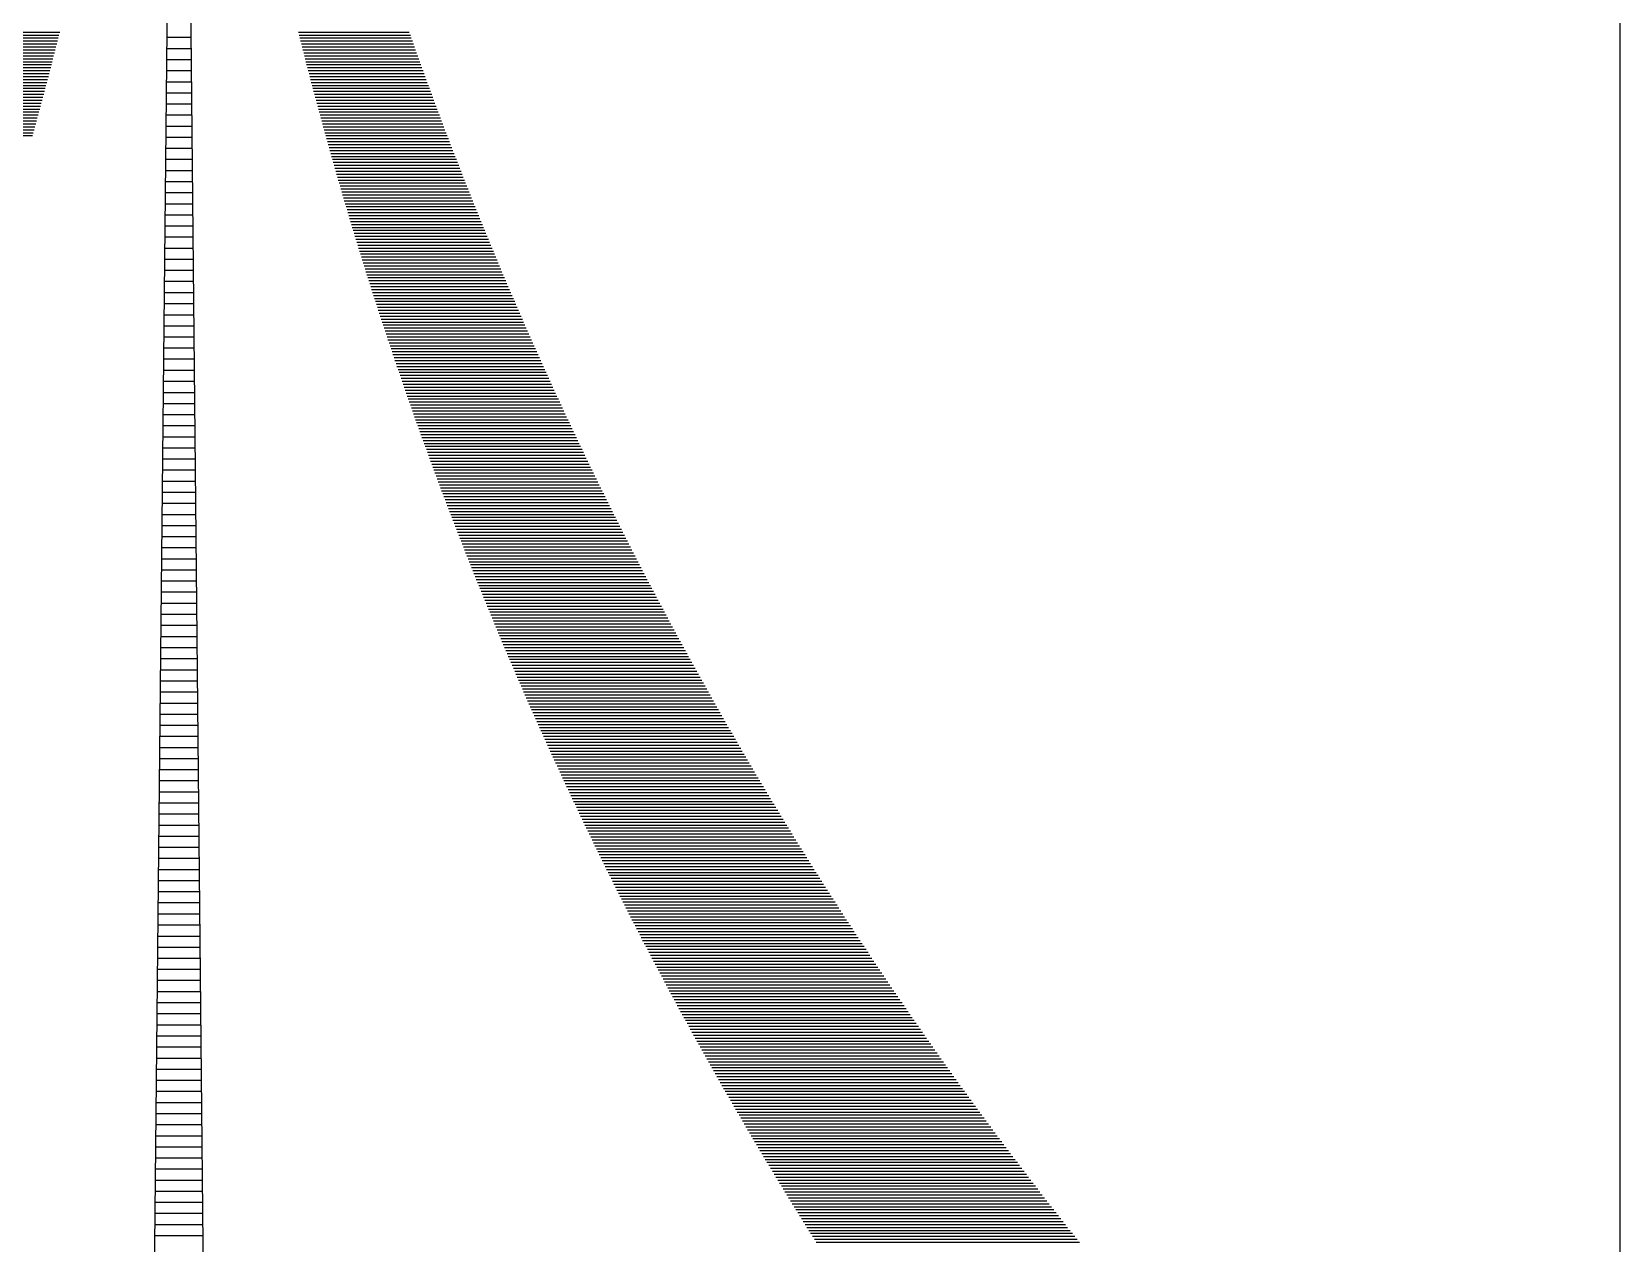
# Model space of a CAD drawing. Header units: millimetres. Extents: x 219878 to 220078, y 635585 to 635737.
# Drawn here: x 220055.972 to 220057.314, y 635690.398 to 635691.421 of the extents above; entities that cross this region are included whole.
import ezdxf

# ---------------------------------------------------------------- set-up
doc = ezdxf.new("R2010")
doc.units = ezdxf.units.MM
doc.layers.add('1202', color=7, linetype='Continuous')

# ---------------------------------------------------------------- blocks, each defined once
blk = doc.blocks.new('*X7')
at = {"color": 0}
for p, q in [((-19.48, -135.05), (-18.544, -135.05)), ((-19.474, -135.075), (-18.535, -135.075)), ((-19.468, -135.1), (-18.527, -135.1)), ((-19.462, -135.125), (-18.518, -135.125)), ((-19.455, -135.15), (-18.509, -135.15)), ((-19.449, -135.175), (-18.5, -135.175)), ((-19.443, -135.2), (-18.491, -135.2)), ((-19.436, -135.225), (-18.482, -135.225)), ((-19.43, -135.25), (-18.473, -135.25)), ((-19.424, -135.275), (-18.464, -135.275)), ((-19.417, -135.3), (-18.455, -135.3)), ((-19.411, -135.325), (-18.446, -135.325)), ((-19.404, -135.35), (-18.437, -135.35)), ((-19.398, -135.375), (-18.428, -135.375)), ((-19.391, -135.4), (-18.419, -135.4)), ((-19.385, -135.425), (-18.41, -135.425)), ((-19.378, -135.45), (-18.401, -135.45)), ((-19.372, -135.475), (-18.392, -135.475)), ((-19.365, -135.5), (-18.383, -135.5)), ((-19.358, -135.525), (-18.373, -135.525)), ((-19.352, -135.55), (-18.364, -135.55)), ((-19.345, -135.575), (-18.355, -135.575)), ((-19.338, -135.6), (-18.346, -135.6)), ((-19.332, -135.625), (-18.336, -135.625)), ((-19.325, -135.65), (-18.327, -135.65)), ((-19.318, -135.675), (-18.318, -135.675)), ((-19.312, -135.7), (-18.308, -135.7)), ((-19.305, -135.725), (-18.299, -135.725)), ((-19.298, -135.75), (-18.29, -135.75)), ((-19.291, -135.775), (-18.28, -135.775)), ((-19.284, -135.8), (-18.271, -135.8)), ((-19.278, -135.825), (-18.261, -135.825)), ((-19.271, -135.85), (-18.252, -135.85)), ((-19.264, -135.875), (-18.243, -135.875)), ((-19.257, -135.9), (-18.233, -135.9)), ((-19.25, -135.925), (-18.223, -135.925)), ((-19.243, -135.95), (-18.214, -135.95)), ((-19.236, -135.975), (-18.204, -135.975)), ((-19.229, -136), (-18.195, -136)), ((-19.222, -136.025), (-18.185, -136.025)), ((-19.215, -136.05), (-18.176, -136.05)), ((-19.208, -136.075), (-18.166, -136.075)), ((-19.201, -136.1), (-18.156, -136.1)), ((-19.194, -136.125), (-18.146, -136.125)), ((-19.187, -136.15), (-18.137, -136.15)), ((-19.18, -136.175), (-18.127, -136.175)), ((-19.173, -136.2), (-18.117, -136.2)), ((-19.165, -136.225), (-18.107, -136.225)), ((-19.158, -136.25), (-18.098, -136.25)), ((-19.151, -136.275), (-18.088, -136.275)), ((-19.144, -136.3), (-18.078, -136.3)), ((-19.137, -136.325), (-18.068, -136.325)), ((-19.129, -136.35), (-18.058, -136.35)), ((-19.122, -136.375), (-18.048, -136.375)), ((-19.115, -136.4), (-18.038, -136.4)), ((-19.107, -136.425), (-18.028, -136.425)), ((-19.1, -136.45), (-18.018, -136.45)), ((-19.093, -136.475), (-18.008, -136.475)), ((-19.085, -136.5), (-17.998, -136.5)), ((-19.078, -136.525), (-17.988, -136.525)), ((-19.07, -136.55), (-17.978, -136.55)), ((-19.063, -136.575), (-17.968, -136.575)), ((-19.056, -136.6), (-17.958, -136.6)), ((-19.048, -136.625), (-17.948, -136.625)), ((-19.041, -136.65), (-17.937, -136.65)), ((-19.033, -136.675), (-17.927, -136.675)), ((-19.026, -136.7), (-17.917, -136.7)), ((-19.018, -136.725), (-17.907, -136.725)), ((-19.01, -136.75), (-17.897, -136.75)), ((-19.003, -136.775), (-17.886, -136.775)), ((-18.995, -136.8), (-17.876, -136.8)), ((-18.987, -136.825), (-17.866, -136.825)), ((-18.98, -136.85), (-17.855, -136.85)), ((-18.972, -136.875), (-17.845, -136.875)), ((-18.964, -136.9), (-17.834, -136.9)), ((-18.957, -136.925), (-17.824, -136.925)), ((-18.949, -136.95), (-17.814, -136.95)), ((-18.941, -136.975), (-17.803, -136.975)), ((-18.933, -137), (-17.793, -137)), ((-18.926, -137.025), (-17.782, -137.025)), ((-18.918, -137.05), (-17.772, -137.05)), ((-18.91, -137.075), (-17.761, -137.075)), ((-18.902, -137.1), (-17.75, -137.1)), ((-18.894, -137.125), (-17.74, -137.125)), ((-18.886, -137.15), (-17.729, -137.15)), ((-18.878, -137.175), (-17.719, -137.175)), ((-18.87, -137.2), (-17.708, -137.2)), ((-18.862, -137.225), (-17.697, -137.225)), ((-18.854, -137.25), (-17.686, -137.25)), ((-18.846, -137.275), (-17.676, -137.275)), ((-18.838, -137.3), (-17.665, -137.3)), ((-18.83, -137.325), (-17.654, -137.325)), ((-18.822, -137.35), (-17.643, -137.35)), ((-18.814, -137.375), (-17.633, -137.375)), ((-18.806, -137.4), (-17.622, -137.4)), ((-18.798, -137.425), (-17.611, -137.425)), ((-18.79, -137.45), (-17.6, -137.45)), ((-18.781, -137.475), (-17.589, -137.475)), ((-18.773, -137.5), (-17.578, -137.5)), ((-18.765, -137.525), (-17.567, -137.525)), ((-18.757, -137.55), (-17.556, -137.55)), ((-18.748, -137.575), (-17.545, -137.575)), ((-18.74, -137.6), (-17.534, -137.6)), ((-18.732, -137.625), (-17.523, -137.625)), ((-18.724, -137.65), (-17.512, -137.65)), ((-18.715, -137.675), (-17.501, -137.675)), ((-18.707, -137.7), (-17.49, -137.7)), ((-18.698, -137.725), (-17.478, -137.725)), ((-18.69, -137.75), (-17.467, -137.75)), ((-18.682, -137.775), (-17.456, -137.775)), ((-18.673, -137.8), (-17.445, -137.8)), ((-18.665, -137.825), (-17.434, -137.825)), ((-18.656, -137.85), (-17.422, -137.85)), ((-18.648, -137.875), (-17.411, -137.875)), ((-18.639, -137.9), (-17.4, -137.9)), ((-18.631, -137.925), (-17.388, -137.925)), ((-18.622, -137.95), (-17.377, -137.95)), ((-18.613, -137.975), (-17.366, -137.975)), ((-18.605, -138), (-17.354, -138)), ((-18.596, -138.025), (-17.343, -138.025)), ((-18.587, -138.05), (-17.331, -138.05)), ((-18.579, -138.075), (-17.32, -138.075)), ((-18.57, -138.1), (-17.308, -138.1)), ((-18.561, -138.125), (-17.297, -138.125)), ((-18.553, -138.15), (-17.285, -138.15)), ((-18.544, -138.175), (-17.273, -138.175)), ((-18.535, -138.2), (-17.262, -138.2)), ((-18.526, -138.225), (-17.25, -138.225)), ((-18.517, -138.25), (-17.239, -138.25)), ((-18.508, -138.275), (-17.227, -138.275)), ((-18.5, -138.3), (-17.215, -138.3)), ((-18.491, -138.325), (-17.203, -138.325)), ((-18.482, -138.35), (-17.192, -138.35)), ((-18.473, -138.375), (-17.18, -138.375)), ((-18.464, -138.4), (-17.168, -138.4)), ((-18.455, -138.425), (-17.156, -138.425)), ((-18.446, -138.45), (-17.144, -138.45)), ((-18.437, -138.475), (-17.133, -138.475)), ((-18.428, -138.5), (-17.121, -138.5)), ((-18.419, -138.525), (-17.109, -138.525)), ((-18.41, -138.55), (-17.097, -138.55)), ((-18.4, -138.575), (-17.085, -138.575)), ((-18.391, -138.6), (-17.073, -138.6)), ((-18.382, -138.625), (-17.061, -138.625)), ((-18.373, -138.65), (-17.049, -138.65)), ((-18.364, -138.675), (-17.037, -138.675)), ((-18.355, -138.7), (-17.025, -138.7)), ((-18.345, -138.725), (-17.013, -138.725)), ((-18.336, -138.75), (-17, -138.75)), ((-18.327, -138.775), (-16.988, -138.775)), ((-18.317, -138.8), (-16.976, -138.8)), ((-18.308, -138.825), (-16.964, -138.825)), ((-18.299, -138.85), (-16.952, -138.85)), ((-18.289, -138.875), (-16.939, -138.875)), ((-18.28, -138.9), (-16.927, -138.9)), ((-18.271, -138.925), (-16.915, -138.925)), ((-18.261, -138.95), (-16.902, -138.95)), ((-18.252, -138.975), (-16.89, -138.975)), ((-18.242, -139), (-16.878, -139)), ((-18.233, -139.025), (-16.865, -139.025)), ((-18.223, -139.05), (-16.853, -139.05)), ((-18.214, -139.075), (-16.84, -139.075)), ((-18.204, -139.1), (-16.828, -139.1)), ((-18.194, -139.125), (-16.815, -139.125)), ((-18.185, -139.15), (-16.803, -139.15)), ((-18.175, -139.175), (-16.79, -139.175)), ((-18.166, -139.2), (-16.778, -139.2)), ((-18.156, -139.225), (-16.765, -139.225)), ((-18.146, -139.25), (-16.752, -139.25)), ((-18.136, -139.275), (-16.74, -139.275)), ((-18.127, -139.3), (-16.727, -139.3)), ((-18.117, -139.325), (-16.714, -139.325)), ((-18.107, -139.35), (-16.702, -139.35)), ((-18.097, -139.375), (-16.689, -139.375)), ((-18.087, -139.4), (-16.676, -139.4)), ((-18.078, -139.425), (-16.663, -139.425)), ((-18.068, -139.45), (-16.65, -139.45)), ((-18.058, -139.475), (-16.637, -139.475)), ((-18.048, -139.5), (-16.625, -139.5)), ((-18.038, -139.525), (-16.612, -139.525)), ((-18.028, -139.55), (-16.599, -139.55)), ((-18.018, -139.575), (-16.586, -139.575)), ((-18.008, -139.6), (-16.573, -139.6)), ((-17.998, -139.625), (-16.56, -139.625)), ((-17.988, -139.65), (-16.547, -139.65)), ((-17.978, -139.675), (-16.534, -139.675)), ((-17.968, -139.7), (-16.521, -139.7)), ((-17.958, -139.725), (-16.507, -139.725)), ((-17.947, -139.75), (-16.494, -139.75)), ((-17.937, -139.775), (-16.481, -139.775)), ((-17.927, -139.8), (-16.468, -139.8)), ((-17.917, -139.825), (-16.455, -139.825)), ((-17.907, -139.85), (-16.441, -139.85)), ((-17.896, -139.875), (-16.428, -139.875)), ((-17.886, -139.9), (-16.415, -139.9)), ((-17.876, -139.925), (-16.401, -139.925)), ((-17.865, -139.95), (-16.388, -139.95)), ((-17.855, -139.975), (-16.375, -139.975)), ((-17.845, -140), (-16.361, -140)), ((-17.834, -140.025), (-16.348, -140.025)), ((-17.824, -140.05), (-16.334, -140.05)), ((-17.813, -140.075), (-16.321, -140.075)), ((-17.803, -140.1), (-16.307, -140.1)), ((-17.792, -140.125), (-16.294, -140.125)), ((-17.782, -140.15), (-16.28, -140.15)), ((-17.771, -140.175), (-16.267, -140.175)), ((-17.761, -140.2), (-16.253, -140.2)), ((-17.75, -140.225), (-16.24, -140.225)), ((-17.74, -140.25), (-16.226, -140.25)), ((-17.729, -140.275), (-16.212, -140.275)), ((-17.718, -140.3), (-16.198, -140.3)), ((-17.708, -140.325), (-16.185, -140.325)), ((-17.697, -140.35), (-16.171, -140.35)), ((-17.686, -140.375), (-16.157, -140.375)), ((-17.676, -140.4), (-16.143, -140.4)), ((-17.665, -140.425), (-16.129, -140.425)), ((-17.654, -140.45), (-16.116, -140.45)), ((-17.643, -140.475), (-16.102, -140.475)), ((-17.632, -140.5), (-16.088, -140.5)), ((-17.622, -140.525), (-16.074, -140.525)), ((-17.611, -140.55), (-16.06, -140.55)), ((-17.6, -140.575), (-16.046, -140.575)), ((-17.589, -140.6), (-16.032, -140.6)), ((-17.578, -140.625), (-16.018, -140.625)), ((-17.567, -140.65), (-16.004, -140.65)), ((-17.556, -140.675), (-15.989, -140.675)), ((-17.545, -140.7), (-15.975, -140.7)), ((-17.534, -140.725), (-15.961, -140.725)), ((-17.523, -140.75), (-15.947, -140.75)), ((-17.512, -140.775), (-15.933, -140.775)), ((-17.501, -140.8), (-15.918, -140.8)), ((-17.489, -140.825), (-15.904, -140.825)), ((-17.478, -140.85), (-15.89, -140.85)), ((-17.467, -140.875), (-15.875, -140.875)), ((-17.456, -140.9), (-15.861, -140.9)), ((-17.445, -140.925), (-15.847, -140.925)), ((-17.433, -140.95), (-15.832, -140.95)), ((-17.422, -140.975), (-15.818, -140.975)), ((-17.411, -141), (-15.803, -141)), ((-17.399, -141.025), (-15.789, -141.025)), ((-17.388, -141.05), (-15.774, -141.05)), ((-17.377, -141.075), (-15.76, -141.075)), ((-17.365, -141.1), (-15.745, -141.1)), ((-17.354, -141.125), (-15.731, -141.125)), ((-17.343, -141.15), (-15.716, -141.15)), ((-17.331, -141.175), (-15.701, -141.175)), ((-17.32, -141.2), (-15.687, -141.2)), ((-17.308, -141.225), (-15.672, -141.225)), ((-17.296, -141.25), (-15.657, -141.25)), ((-17.285, -141.275), (-15.642, -141.275)), ((-17.273, -141.3), (-15.627, -141.3)), ((-17.262, -141.325), (-15.613, -141.325)), ((-17.25, -141.35), (-15.598, -141.35)), ((-17.238, -141.375), (-15.583, -141.375)), ((-17.227, -141.4), (-15.568, -141.4)), ((-17.215, -141.425), (-15.553, -141.425)), ((-17.203, -141.45), (-15.538, -141.45)), ((-17.192, -141.475), (-15.523, -141.475)), ((-17.18, -141.5), (-15.508, -141.5)), ((-17.168, -141.525), (-15.493, -141.525)), ((-17.156, -141.55), (-15.478, -141.55)), ((-17.144, -141.575), (-15.463, -141.575)), ((-17.132, -141.6), (-15.448, -141.6)), ((-17.121, -141.625), (-15.432, -141.625)), ((-17.109, -141.65), (-15.417, -141.65)), ((-17.097, -141.675), (-15.402, -141.675)), ((-17.085, -141.7), (-15.387, -141.7)), ((-17.073, -141.725), (-15.371, -141.725)), ((-17.061, -141.75), (-15.356, -141.75)), ((-17.049, -141.775), (-15.341, -141.775)), ((-17.037, -141.8), (-15.325, -141.8)), ((-17.024, -141.825), (-15.31, -141.825)), ((-17.012, -141.85), (-15.295, -141.85)), ((-17, -141.875), (-15.279, -141.875)), ((-16.988, -141.9), (-15.264, -141.9)), ((-16.976, -141.925), (-15.248, -141.925)), ((-16.964, -141.95), (-15.232, -141.95)), ((-16.951, -141.975), (-15.217, -141.975)), ((-16.939, -142), (-15.201, -142)), ((-16.927, -142.025), (-15.186, -142.025)), ((-16.915, -142.05), (-15.17, -142.05)), ((-16.902, -142.075), (-15.154, -142.075)), ((-16.89, -142.1), (-15.139, -142.1)), ((-16.877, -142.125), (-15.123, -142.125)), ((-16.865, -142.15), (-15.107, -142.15)), ((-16.853, -142.175), (-15.091, -142.175)), ((-16.84, -142.2), (-15.075, -142.2)), ((-16.828, -142.225), (-15.059, -142.225)), ((-16.815, -142.25), (-15.044, -142.25)), ((-16.803, -142.275), (-15.028, -142.275)), ((-16.79, -142.3), (-15.012, -142.3)), ((-16.777, -142.325), (-14.996, -142.325)), ((-16.765, -142.35), (-14.98, -142.35)), ((-16.752, -142.375), (-14.964, -142.375)), ((-16.739, -142.4), (-14.947, -142.4)), ((-16.727, -142.425), (-14.931, -142.425)), ((-16.714, -142.45), (-14.915, -142.45)), ((-16.701, -142.475), (-14.899, -142.475)), ((-16.689, -142.5), (-14.883, -142.5)), ((-16.676, -142.525), (-14.867, -142.525)), ((-16.663, -142.55), (-14.85, -142.55)), ((-16.65, -142.575), (-14.834, -142.575)), ((-16.637, -142.6), (-14.818, -142.6)), ((-16.624, -142.625), (-14.801, -142.625)), ((-16.611, -142.65), (-14.785, -142.65)), ((-16.598, -142.675), (-14.769, -142.675)), ((-16.586, -142.7), (-14.752, -142.7)), ((-16.573, -142.725), (-14.736, -142.725)), ((-16.56, -142.75), (-14.719, -142.75)), ((-16.546, -142.775), (-14.703, -142.775)), ((-16.533, -142.8), (-14.686, -142.8)), ((-16.52, -142.825), (-14.669, -142.825)), ((-16.507, -142.85), (-14.653, -142.85)), ((-16.494, -142.875), (-14.636, -142.875)), ((-16.481, -142.9), (-14.619, -142.9)), ((-16.468, -142.925), (-14.603, -142.925)), ((-16.454, -142.95), (-14.586, -142.95)), ((-16.441, -142.975), (-14.569, -142.975)), ((-16.428, -143), (-14.552, -143)), ((-16.415, -143.025), (-14.535, -143.025)), ((-16.401, -143.05), (-14.519, -143.05)), ((-16.388, -143.075), (-14.502, -143.075)), ((-16.375, -143.1), (-14.485, -143.1)), ((-16.361, -143.125), (-14.468, -143.125)), ((-16.348, -143.15), (-14.451, -143.15)), ((-16.334, -143.175), (-14.434, -143.175)), ((-16.321, -143.2), (-14.417, -143.2)), ((-16.307, -143.225), (-14.4, -143.225)), ((-16.294, -143.25), (-14.382, -143.25)), ((-16.28, -143.275), (-14.365, -143.275)), ((-16.267, -143.3), (-14.348, -143.3)), ((-16.253, -143.325), (-14.331, -143.325)), ((-16.239, -143.35), (-14.314, -143.35)), ((-16.226, -143.375), (-14.296, -143.375)), ((-16.212, -143.4), (-14.279, -143.4)), ((-16.198, -143.425), (-14.262, -143.425)), ((-16.184, -143.45), (-14.244, -143.45)), ((-16.171, -143.475), (-14.227, -143.475)), ((-16.157, -143.5), (-14.209, -143.5)), ((-16.143, -143.525), (-14.192, -143.525)), ((-16.129, -143.55), (-14.174, -143.55)), ((-16.115, -143.575), (-14.157, -143.575)), ((-16.101, -143.6), (-14.139, -143.6)), ((-16.087, -143.625), (-14.122, -143.625)), ((-16.073, -143.65), (-14.104, -143.65)), ((-16.059, -143.675), (-14.086, -143.675)), ((-16.045, -143.7), (-14.069, -143.7)), ((-16.031, -143.725), (-14.051, -143.725)), ((-16.017, -143.75), (-14.033, -143.75)), ((-16.003, -143.775), (-14.015, -143.775)), ((-15.989, -143.8), (-13.997, -143.8)), ((-15.975, -143.825), (-13.979, -143.825)), ((-15.961, -143.85), (-13.962, -143.85)), ((-15.947, -143.875), (-13.944, -143.875)), ((-15.932, -143.9), (-13.926, -143.9)), ((-15.918, -143.925), (-13.908, -143.925)), ((-15.904, -143.95), (-13.89, -143.95)), ((-15.889, -143.975), (-13.871, -143.975)), ((-15.875, -144), (-13.853, -144)), ((-15.861, -144.025), (-13.835, -144.025)), ((-15.846, -144.05), (-13.817, -144.05)), ((-15.832, -144.075), (-13.799, -144.075)), ((-15.817, -144.1), (-13.781, -144.1)), ((-15.803, -144.125), (-13.762, -144.125)), ((-15.788, -144.15), (-13.744, -144.15)), ((-15.774, -144.175), (-13.726, -144.175)), ((-15.759, -144.2), (-13.707, -144.2)), ((-15.745, -144.225), (-13.689, -144.225)), ((-15.73, -144.25), (-13.67, -144.25)), ((-15.715, -144.275), (-13.652, -144.275)), ((-15.701, -144.3), (-13.633, -144.3)), ((-15.686, -144.325), (-13.615, -144.325)), ((-15.671, -144.35), (-13.596, -144.35)), ((-15.657, -144.375), (-13.578, -144.375)), ((-15.642, -144.4), (-13.559, -144.4)), ((-15.627, -144.425), (-13.54, -144.425)), ((-15.612, -144.45), (-13.521, -144.45)), ((-15.597, -144.475), (-13.503, -144.475)), ((-15.582, -144.5), (-13.484, -144.5)), ((-15.567, -144.525), (-13.465, -144.525)), ((-15.553, -144.55), (-13.446, -144.55)), ((-15.538, -144.575), (-13.427, -144.575)), ((-15.523, -144.6), (-13.408, -144.6)), ((-15.507, -144.625), (-13.389, -144.625)), ((-15.492, -144.65), (-13.37, -144.65)), ((-15.477, -144.675), (-13.351, -144.675)), ((-15.462, -144.7), (-13.332, -144.7)), ((-15.447, -144.725), (-13.313, -144.725)), ((-15.432, -144.75), (-13.294, -144.75)), ((-15.417, -144.775), (-13.275, -144.775)), ((-15.401, -144.8), (-13.256, -144.8)), ((-15.386, -144.825), (-13.236, -144.825)), ((-15.371, -144.85), (-13.217, -144.85)), ((-15.355, -144.875), (-13.198, -144.875)), ((-15.34, -144.9), (-13.178, -144.9)), ((-15.325, -144.925), (-13.159, -144.925)), ((-15.309, -144.95), (-13.139, -144.95)), ((-15.294, -144.975), (-13.12, -144.975)), ((-15.278, -145), (-13.1, -145)), ((-15.263, -145.025), (-13.081, -145.025)), ((-15.247, -145.05), (-13.061, -145.05)), ((-15.232, -145.075), (-13.042, -145.075)), ((-15.216, -145.1), (-13.022, -145.1)), ((-15.201, -145.125), (-13.002, -145.125)), ((-15.185, -145.15), (-12.983, -145.15)), ((-15.169, -145.175), (-12.963, -145.175)), ((-15.154, -145.2), (-12.943, -145.2)), ((-15.138, -145.225), (-12.923, -145.225)), ((-15.122, -145.25), (-12.903, -145.25)), ((-15.106, -145.275), (-12.883, -145.275))]:
    blk.add_line(p, q, dxfattribs=at)
blk = doc.blocks.new('*X8')
at = {"color": 0}
for p, q in [((-22.451, -135.1), (-21.51, -135.1)), ((-22.442, -135.075), (-21.503, -135.075)), ((-22.433, -135.05), (-21.497, -135.05)), ((-22.495, -135.225), (-21.541, -135.225)), ((-22.486, -135.2), (-21.535, -135.2)), ((-22.478, -135.175), (-21.529, -135.175)), ((-22.469, -135.15), (-21.522, -135.15)), ((-22.46, -135.125), (-21.516, -135.125)), ((-22.549, -135.375), (-21.58, -135.375)), ((-22.54, -135.35), (-21.573, -135.35)), ((-22.531, -135.325), (-21.567, -135.325)), ((-22.522, -135.3), (-21.56, -135.3)), ((-22.513, -135.275), (-21.554, -135.275)), ((-22.504, -135.25), (-21.548, -135.25)), ((-22.595, -135.5), (-21.613, -135.5)), ((-22.586, -135.475), (-21.606, -135.475)), ((-22.577, -135.45), (-21.599, -135.45)), ((-22.568, -135.425), (-21.593, -135.425)), ((-22.558, -135.4), (-21.586, -135.4)), ((-22.65, -135.65), (-21.653, -135.65)), ((-22.641, -135.625), (-21.646, -135.625)), ((-22.632, -135.6), (-21.639, -135.6)), ((-22.623, -135.575), (-21.632, -135.575)), ((-22.613, -135.55), (-21.626, -135.55)), ((-22.604, -135.525), (-21.619, -135.525)), ((-22.697, -135.775), (-21.686, -135.775)), ((-22.688, -135.75), (-21.68, -135.75)), ((-22.678, -135.725), (-21.673, -135.725)), ((-22.669, -135.7), (-21.666, -135.7)), ((-22.66, -135.675), (-21.659, -135.675)), ((-22.745, -135.9), (-21.721, -135.9)), ((-22.735, -135.875), (-21.714, -135.875)), ((-22.726, -135.85), (-21.707, -135.85)), ((-22.716, -135.825), (-21.7, -135.825)), ((-22.707, -135.8), (-21.693, -135.8)), ((-22.754, -135.925), (-21.728, -135.925))]:
    blk.add_line(p, q, dxfattribs=at)
blk = doc.blocks.new('*X9')
at = {"color": 0}
for p, q in [((-20.591, -135.094), (-20.387, -135.094)), ((-20.592, -135.188), (-20.386, -135.188)), ((-20.593, -135.375), (-20.384, -135.375)), ((-20.592, -135.281), (-20.385, -135.281)), ((-20.594, -135.469), (-20.383, -135.469)), ((-20.595, -135.562), (-20.382, -135.562)), ((-20.597, -135.75), (-20.38, -135.75)), ((-20.596, -135.656), (-20.381, -135.656)), ((-20.598, -135.844), (-20.379, -135.844)), ((-20.6, -136.031), (-20.377, -136.031)), ((-20.599, -135.938), (-20.378, -135.938)), ((-20.601, -136.125), (-20.376, -136.125)), ((-20.603, -136.312), (-20.375, -136.312)), ((-20.602, -136.219), (-20.376, -136.219)), ((-20.604, -136.406), (-20.374, -136.406)), ((-20.605, -136.5), (-20.373, -136.5)), ((-20.606, -136.594), (-20.372, -136.594)), ((-20.606, -136.688), (-20.371, -136.688)), ((-20.607, -136.781), (-20.37, -136.781)), ((-20.609, -136.969), (-20.368, -136.969)), ((-20.608, -136.875), (-20.369, -136.875)), ((-20.61, -137.062), (-20.367, -137.062)), ((-20.612, -137.25), (-20.365, -137.25)), ((-20.611, -137.156), (-20.366, -137.156)), ((-20.613, -137.344), (-20.364, -137.344)), ((-20.614, -137.438), (-20.363, -137.438)), ((-20.616, -137.625), (-20.361, -137.625)), ((-20.615, -137.531), (-20.362, -137.531)), ((-20.617, -137.719), (-20.361, -137.719)), ((-20.619, -137.906), (-20.359, -137.906)), ((-20.618, -137.812), (-20.36, -137.812)), ((-20.62, -138), (-20.358, -138)), ((-20.621, -138.094), (-20.357, -138.094)), ((-20.621, -138.188), (-20.356, -138.188)), ((-20.622, -138.281), (-20.355, -138.281)), ((-20.623, -138.375), (-20.354, -138.375)), ((-20.625, -138.562), (-20.352, -138.562)), ((-20.624, -138.469), (-20.353, -138.469)), ((-20.626, -138.656), (-20.351, -138.656)), ((-20.628, -138.844), (-20.349, -138.844)), ((-20.627, -138.75), (-20.35, -138.75)), ((-20.629, -138.938), (-20.348, -138.938)), ((-20.631, -139.125), (-20.347, -139.125)), ((-20.63, -139.031), (-20.347, -139.031)), ((-20.632, -139.219), (-20.346, -139.219)), ((-20.634, -139.406), (-20.344, -139.406)), ((-20.633, -139.312), (-20.345, -139.312)), ((-20.635, -139.5), (-20.343, -139.5)), ((-20.636, -139.594), (-20.342, -139.594)), ((-20.637, -139.781), (-20.34, -139.781)), ((-20.636, -139.688), (-20.341, -139.688)), ((-20.638, -139.875), (-20.339, -139.875)), ((-20.64, -140.062), (-20.337, -140.062)), ((-20.639, -139.969), (-20.338, -139.969)), ((-20.641, -140.156), (-20.336, -140.156)), ((-20.643, -140.344), (-20.334, -140.344)), ((-20.642, -140.25), (-20.335, -140.25)), ((-20.644, -140.438), (-20.333, -140.438)), ((-20.645, -140.531), (-20.332, -140.531)), ((-20.647, -140.719), (-20.331, -140.719)), ((-20.646, -140.625), (-20.332, -140.625)), ((-20.648, -140.812), (-20.33, -140.812)), ((-20.65, -141), (-20.328, -141)), ((-20.649, -140.906), (-20.329, -140.906)), ((-20.65, -141.094), (-20.327, -141.094)), ((-20.652, -141.281), (-20.325, -141.281)), ((-20.651, -141.188), (-20.326, -141.188)), ((-20.653, -141.375), (-20.324, -141.375)), ((-20.654, -141.469), (-20.323, -141.469)), ((-20.656, -141.656), (-20.321, -141.656)), ((-20.655, -141.562), (-20.322, -141.562)), ((-20.657, -141.75), (-20.32, -141.75)), ((-20.659, -141.938), (-20.318, -141.938)), ((-20.658, -141.844), (-20.319, -141.844)), ((-20.66, -142.031), (-20.318, -142.031)), ((-20.662, -142.219), (-20.316, -142.219)), ((-20.661, -142.125), (-20.317, -142.125)), ((-20.663, -142.312), (-20.315, -142.312)), ((-20.664, -142.406), (-20.314, -142.406)), ((-20.665, -142.5), (-20.313, -142.5)), ((-20.665, -142.594), (-20.312, -142.594)), ((-20.666, -142.688), (-20.311, -142.688)), ((-20.668, -142.875), (-20.309, -142.875)), ((-20.667, -142.781), (-20.31, -142.781)), ((-20.669, -142.969), (-20.308, -142.969)), ((-20.671, -143.156), (-20.306, -143.156)), ((-20.67, -143.062), (-20.307, -143.062)), ((-20.672, -143.25), (-20.305, -143.25)), ((-20.673, -143.344), (-20.304, -143.344)), ((-20.675, -143.531), (-20.303, -143.531)), ((-20.674, -143.438), (-20.303, -143.438)), ((-20.676, -143.625), (-20.302, -143.625)), ((-20.678, -143.812), (-20.3, -143.812)), ((-20.677, -143.719), (-20.301, -143.719)), ((-20.679, -143.906), (-20.299, -143.906)), ((-20.68, -144.094), (-20.297, -144.094)), ((-20.679, -144), (-20.298, -144)), ((-20.681, -144.188), (-20.296, -144.188)), ((-20.682, -144.281), (-20.295, -144.281)), ((-20.684, -144.469), (-20.293, -144.469)), ((-20.683, -144.375), (-20.294, -144.375)), ((-20.685, -144.562), (-20.292, -144.562)), ((-20.687, -144.75), (-20.29, -144.75)), ((-20.686, -144.656), (-20.291, -144.656)), ((-20.688, -144.844), (-20.289, -144.844)), ((-20.69, -145.031), (-20.288, -145.031)), ((-20.689, -144.938), (-20.289, -144.938)), ((-20.691, -145.125), (-20.287, -145.125)), ((-20.692, -145.219), (-20.286, -145.219))]:
    blk.add_line(p, q, dxfattribs=at)
blk = doc.blocks.new('ZAFON2')
for p, q in [((-21.489, -225.071), (-20.491, -125.125)), ((-19.489, -225.071), (-20.486, -125.125))]:
    blk.add_line(p, q)
for name in ['*X8', '*X9', '*X7']:
    blk.add_blockref(name, (0, 0))

msp = doc.modelspace()

# ---------------------------------------------------------------- linework, layer by layer
at = {"layer": '1202'}
msp.add_lwpolyline([(220011.5365, 635646.7041), (220057.3138, 635646.7041), (220057.3138, 635693.5743), (220011.5365, 635693.5743), (220011.5365, 635646.7041)], dxfattribs=at)

# ---------------------------------------------------------------- block references
at = {"layer": '1202', "xscale": 0.1000000000000071, "yscale": 0.1000000000000071, "zscale": 0.1000000000000071}
msp.add_blockref('ZAFON2', (220058.1454, 635704.9261), dxfattribs=at)

doc.saveas('drawing.dxf')
